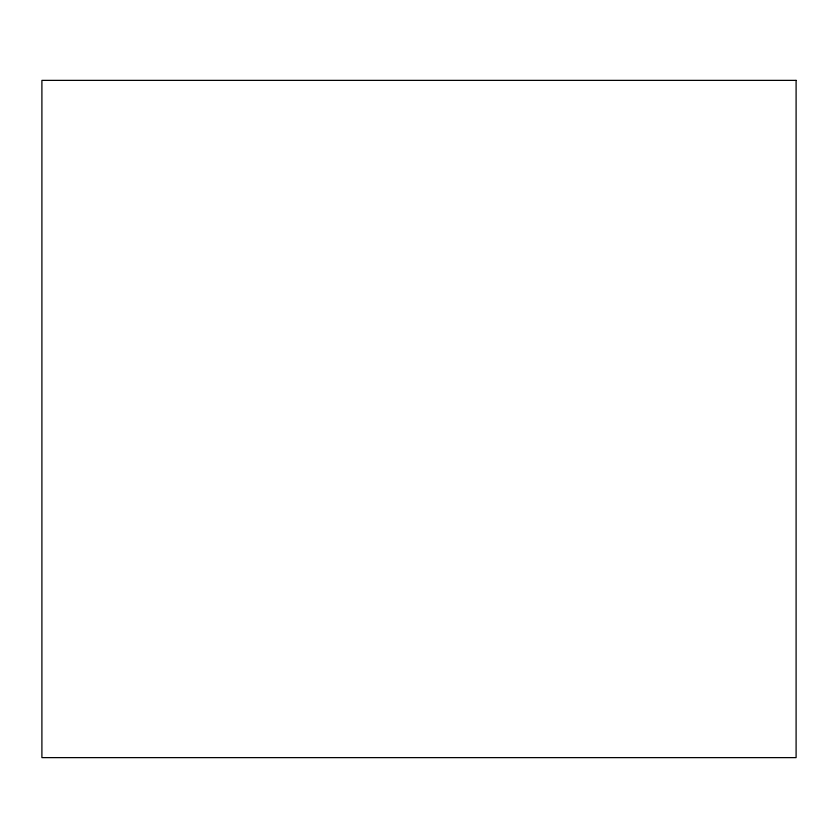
<?xml version="1.0" encoding="UTF-8"?>
<svg xmlns="http://www.w3.org/2000/svg" width="838" height="838" viewBox="0 0 838 838"><rect width="100%" height="100%" fill="white"/><g stroke="black" fill="none" stroke-linecap="round" stroke-linejoin="round"><path stroke-width="1.26" d="M796.1 80.375L41.9 80.375L41.9 757.625L796.1 757.625L796.1 80.375"/></g></svg>
